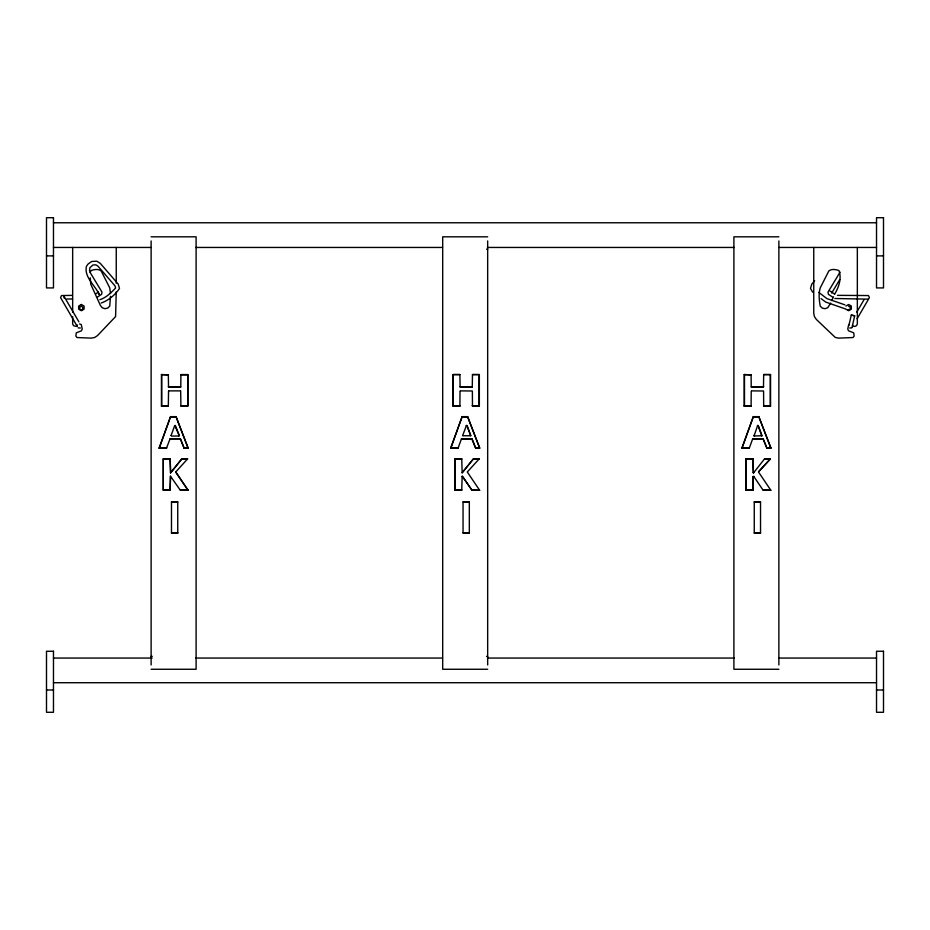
<?xml version="1.0" encoding="UTF-8"?>
<svg xmlns="http://www.w3.org/2000/svg" width="930" height="930" viewBox="0 0 930 930"><rect width="100%" height="100%" fill="white"/><g stroke="black" fill="none" stroke-linecap="round" stroke-linejoin="round"><path stroke-width="1.4" d="M487.669 664.962L487.669 240.94M778.875 664.962L778.875 240.94M170.969 472.626L181.885 458.734L187.581 458.943L175.724 471.987L188.081 490.284L180.374 490.284L170.481 476.218L170.167 490.284L163.296 490.284L163.296 458.734L170.167 458.734L170.574 472.8L170.167 458.734M89.513 270.909L89.861 267.712L92.942 264.992L95.906 264.829L97.976 266.178L114.96 285.824L115.622 287.975C111.379 292.497 106.136 297.74 99.894 299.669M180.467 438.855L184.14 448.202L188.151 448.202L176.037 416.652L170.55 416.652L159.065 448.202L166.609 447.888L159.065 448.202M461.606 438.832L471.963 438.832L475.718 448.202L479.729 448.202L467.616 416.652L462.129 416.652L450.643 448.202L458.048 448.202L450.643 448.202M752.812 438.832L763.17 438.832L766.925 448.202L770.935 448.202L758.822 416.652L753.335 416.652L741.849 448.202L749.255 448.202L741.849 448.202M171.48 533.006L177.746 533.006L171.48 533.006L171.48 501.898L177.746 501.898L177.746 533.006M177.746 501.898L171.48 501.898M463.047 533.006L469.325 533.006L463.047 533.006L463.047 501.898L469.325 501.898L469.325 533.006M469.325 501.898L463.047 501.898M754.253 533.006L760.531 533.006L754.253 533.006L754.253 501.898L760.531 501.898L760.531 533.006M760.531 501.898L754.253 501.898M848.892 325.488L851.287 315.061L854.693 315.851L852.054 327.325M472.266 387.089L472.475 374.569L479.345 374.569L479.345 406.119L472.359 405.805L479.345 406.119M472.475 386.682L460.106 387.089L459.897 374.569L453.026 374.569L453.026 406.119L460.013 405.805L453.026 406.119M763.472 387.089L763.681 374.569L770.552 374.569L770.552 406.119L763.565 405.805L770.552 406.119M763.681 386.682L751.196 387.031M168.551 390.984L168.318 406.119L161.448 406.119L161.448 374.569L168.446 374.871L161.448 374.569M170.167 490.284L170.481 476.218M461.85 476.602L462.559 476.393L471.952 490.284L479.648 490.284L471.859 489.971L462.164 476.183L461.745 490.284L454.875 490.284L454.875 458.734L461.745 458.734L462.152 472.8L473.335 459.048L479.159 458.943L473.451 458.734L462.152 472.8M752.951 458.734L753.358 472.8L752.951 458.734L746.081 458.734L746.081 490.284L752.951 490.284L753.056 476.602L753.858 476.358M159.356 447.888L170.55 416.652M166.47 448.202L170.109 438.716L180.269 438.716L184.14 448.202M171.097 435.484L174.666 425.684M450.922 447.888L462.129 416.652M458.048 448.202L461.443 438.925M462.675 435.484L466.476 425.417M742.128 447.888L753.335 416.652M749.255 448.202L752.649 438.925M168.318 406.119L161.448 406.119M180.78 386.752L180.908 374.569L187.779 374.569L187.779 406.119L180.908 406.119L180.676 390.984M472.475 374.569L479.345 374.569M751.103 406.119L744.233 406.119L751.103 406.119L751.219 391.309M763.681 374.569L770.552 374.569M90.268 272.385L91.059 270.56C94.046 269.409 98.487 268.7 101.149 270.909L109.74 287.87L110.496 293.462M830.653 303.099L827.7 307.784L825.038 308.69L822.294 308.097L820.26 306.168C819.132 300.355 818.458 293.624 820.26 287.87L828.851 270.909C831.513 268.7 835.954 269.409 838.941 270.56C841.906 278.593 838.721 287.207 834.663 294.252M831.792 300.576L833.524 296.775M848.753 324.512L847.753 328.964L848.544 330.789L853.705 332.835L854.147 336.009L853.031 337.544L838.639 338.125L835.303 337.462L816.308 319.397L814.413 316.572L813.75 313.236L813.75 247.45M77.527 324.965L76.283 326.442L73.447 325.651L72.656 323.826L72.656 316.619M856.774 312.131L863.865 299.995M857.1 318.792L869.445 297.577L868.469 295.554L837.465 295.356M753.742 472.626L764.658 458.734L770.365 458.943L758.496 471.987L770.854 490.284L763.158 490.284L753.765 476.393M840.081 272.118L828.002 292.113L828.432 294.322L832.315 296.903M839.802 279.535L831.687 293.043M178.746 436.019L179.153 435.426L174.875 425.556M761.763 435.914L758.078 425.417M187.581 458.943L181.757 459.048L170.469 472.766M758.601 471.591L770.365 458.943M163.296 490.284L163.296 458.734M454.875 490.284L454.875 458.734M746.081 490.284L746.081 458.734M187.779 406.119L187.779 374.569M814.645 280.79L811.832 284.045L810.495 288.405L812.692 292.229M466.221 425.824L466.837 425.556M757.683 425.417L754.044 435.984L762.042 435.752L758.276 425.684M757.427 425.824L758.043 425.556M479.159 458.943L467.29 471.987L479.648 490.284M461.373 439.053L471.836 438.716L475.718 448.202M752.579 439.053L763.042 438.716L766.925 448.202M98.313 292.59L99.324 294.589C95.116 285.289 84.037 277.303 86.409 266.364L88.199 263.911L91.733 261.469L96.883 261.191L100.347 263.446L118.168 284.045L119.505 288.405C115.355 294.729 108.531 300.483 101.196 303.029M95.813 293.81L98.487 292.032M97.685 296.903L101.568 294.322L101.998 292.113L89.919 272.118M845.928 306.028L848.637 304.482L851.345 306.051L851.322 309.178L848.613 310.736L845.905 309.155M179.095 435.984L171.515 436.089L171.143 435.426M462.675 435.752L470.836 435.752L467.069 425.684M753.254 472.766L753.835 472.661M180.815 387.031L168.318 386.682M847.707 309.725L849.95 309.492L850.427 307.284L848.474 306.156M849.636 328.023L851.857 327.86M72.401 295.38L61.531 295.554L60.555 297.577L77.271 326.476M66.797 298.995L72.598 298.983M53.475 222.77L876.525 222.77M151.125 236.813L196.102 236.813L196.102 669.263L151.125 669.263M487.669 236.813L442.692 236.813L442.692 669.263L487.669 669.263M778.875 236.813L733.898 236.813L733.898 669.263L778.875 669.263M53.475 247.45L150.73 247.45M195.73 247.45L442.506 247.45M487.494 247.45L734.27 247.45M779.27 247.45L876.525 247.45M486.541 249.194L487.669 249.194M46.5 255.89L53.475 255.89M876.525 255.89L883.5 255.89M744.233 374.569L751.219 374.871L744.233 374.569L744.233 406.119M180.78 374.871L187.511 374.871M453.026 374.569L459.897 374.569M168.76 387.124L180.455 387.124M472.033 387.124L459.897 386.682M751.545 387.124L763.239 387.124M168.76 390.879L180.455 390.879M460.338 390.879L472.37 390.995L472.475 406.119M751.545 390.879L763.577 390.995L763.681 406.119M180.78 405.805L187.511 405.805M170.608 416.966L175.991 416.966M462.187 416.966L467.569 416.966M753.393 416.966L758.775 416.966M170.039 438.832L180.397 438.832M183.931 447.888L187.872 447.888M475.509 447.888L479.438 447.888M766.715 447.888L770.644 447.888M163.541 459.048L170.283 459.048M455.119 459.048L461.85 459.048M746.325 459.048L753.056 459.048M163.541 489.971L170.283 489.971M180.281 489.971L187.837 489.971M455.119 489.971L461.85 489.971M746.325 489.971L753.056 489.971M763.065 489.971L770.854 490.284M151.125 656.359L152.253 656.359M486.541 656.359L487.669 656.359M53.475 658.056L152.183 658.056M195.73 658.056L442.506 658.056M487.494 658.056L734.27 658.056M779.27 658.056L876.525 658.056M53.475 682.725L876.525 682.725M46.5 689.99L53.475 689.99M876.525 689.99L883.5 689.99M867.818 299.146L834.873 298.495M764.541 459.048L770.133 459.246M78.143 327.86L80.364 328.023M854.693 315.851L851.287 315.061M79.527 323.954L81.247 324.512L82.247 328.964L81.456 330.789L76.295 332.835L75.853 336.009L76.969 337.544L91.361 338.125L94.697 337.462L97.534 335.567L115.587 316.572L116.25 291.788M844.847 304.831L826.851 298.588L818.772 292.357M754.335 436.019L753.928 435.426M845.091 308.818L825.642 302.041L821.039 298.6M830.048 291.055L834.187 293.81M466.872 425.417L470.72 435.682M175.293 425.417L179.257 435.484M175.782 472.091L188.081 490.284M78.899 321.838L63.798 295.914L64.17 298.077M852.473 324.965L853.066 326.139L854.728 326.442L856.553 325.651L857.344 323.826L857.344 247.45M758.822 416.652L770.935 448.202M467.616 416.652L479.729 448.202M176.037 416.652L188.151 448.202M168.539 387.089L168.318 374.569M770.296 374.871L770.296 405.805M752.951 476.637L752.951 490.284M751.103 374.569L751.219 386.752M744.488 374.871L744.488 405.805M479.09 374.871L479.09 405.805M460.013 391.309L459.897 406.119M453.282 374.871L453.282 405.805M161.704 374.871L161.704 405.805M151.125 240.94L151.125 664.962M116.25 247.45L116.25 283.197M110.496 296.321L109.74 306.168L107.706 308.097L104.962 308.69L102.3 307.784L100.498 305.633L90.733 284.138L90.268 277.861M72.656 247.45L72.656 312.294M83.2 307.667L82.293 309.725L80.05 309.492L79.573 307.284L81.526 306.156L83.2 307.667M81.363 304.482L78.655 306.051L78.678 309.178L81.387 310.736L84.095 309.155L84.072 306.028L81.363 304.482M53.475 217.713L46.5 217.713L46.5 287.928L53.475 287.928L53.475 217.713M883.5 217.713L876.525 217.713L876.525 287.928L883.5 287.928L883.5 217.713M53.475 651.256L46.5 651.256L46.5 712.287L53.475 712.287L53.475 651.256M883.5 651.256L876.525 651.256L876.525 712.287L883.5 712.287L883.5 651.256"/></g></svg>
